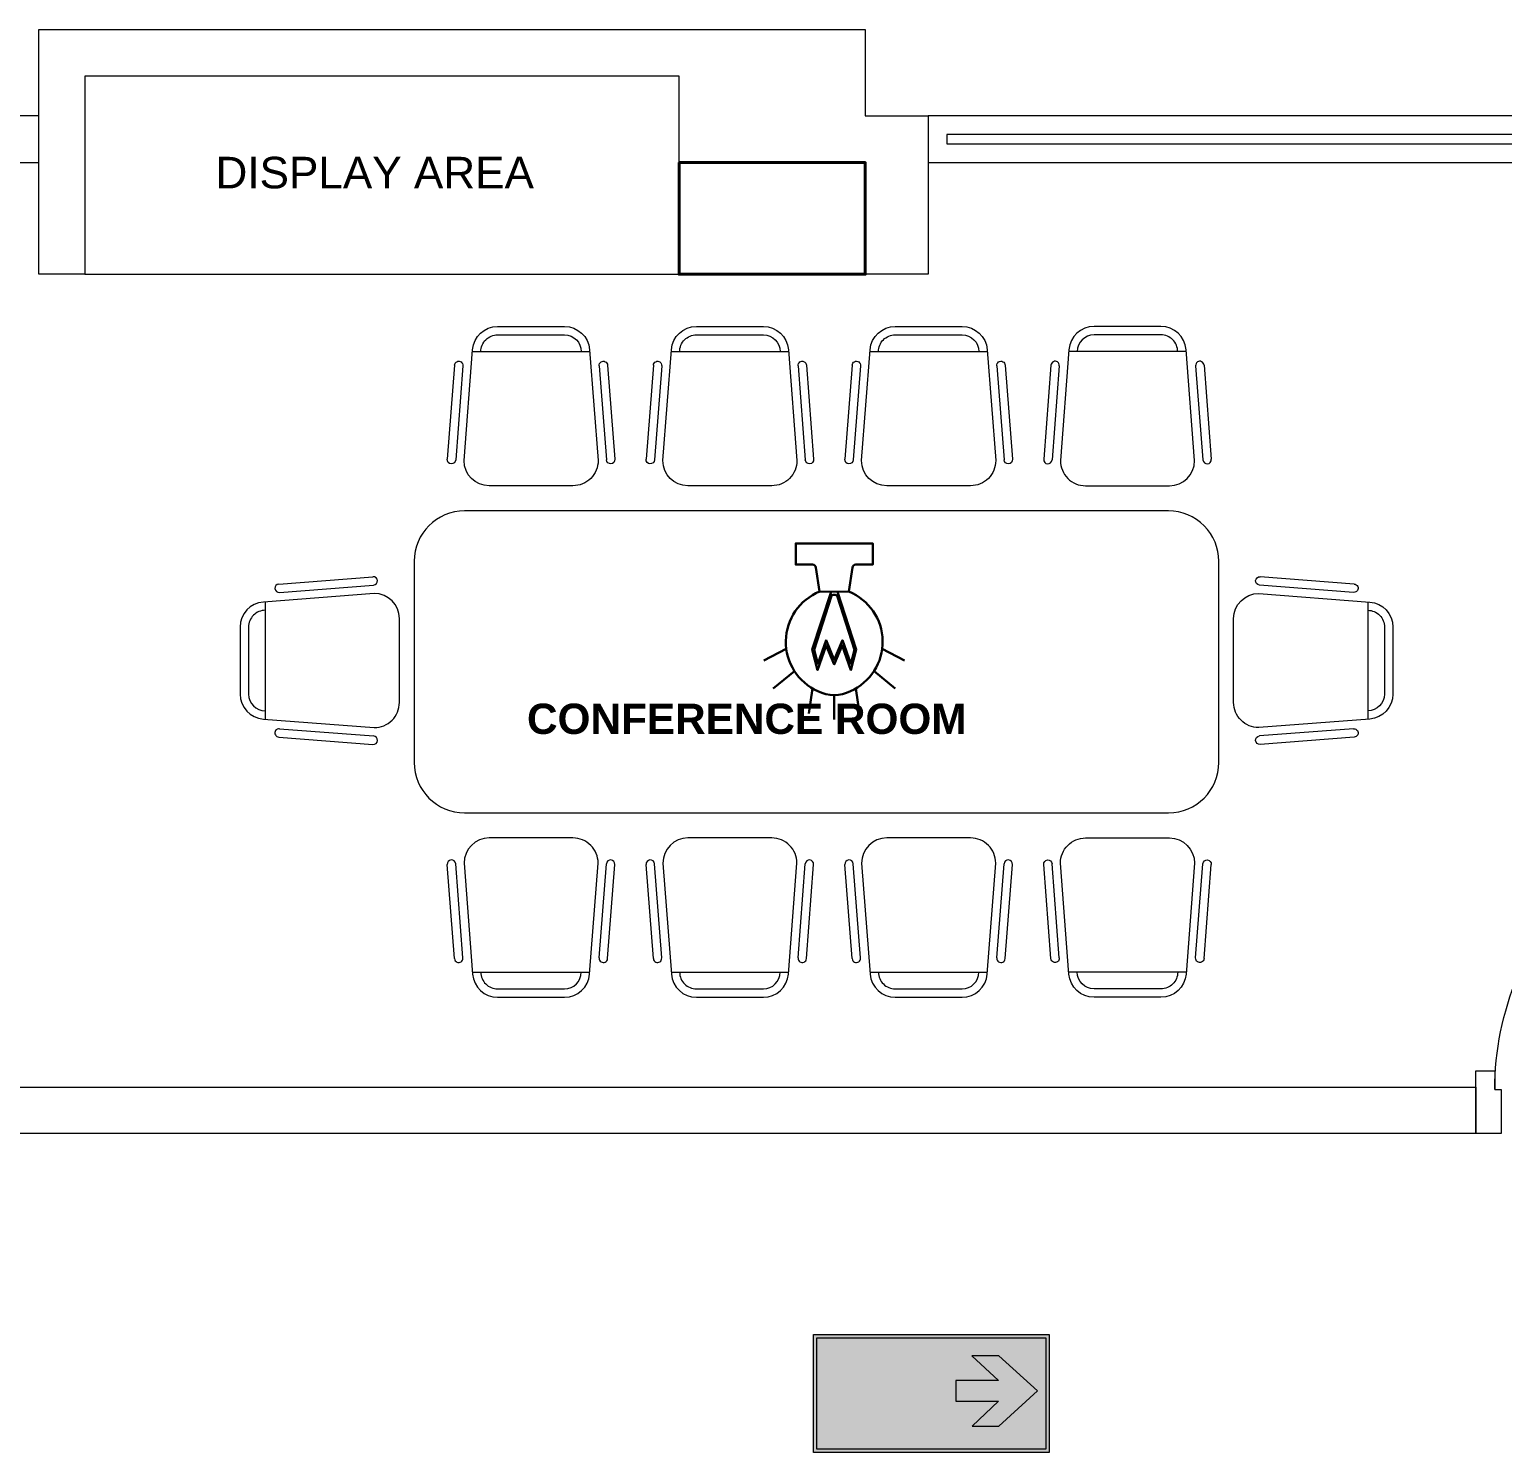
# Model space of a CAD drawing. Header units: inches. Extents: x -250485 to 735580, y -140410 to 288049.
# Drawn here: x 32239.7 to 32397.8, y 21713.9 to 21866.7 of the extents above; entities that cross this region are included whole.
import ezdxf

# ---------------------------------------------------------------- set-up
doc = ezdxf.new("R2010")
doc.units = ezdxf.units.IN
doc.header["$MEASUREMENT"] = 0
doc.layers.get('0').update_dxf_attribs({"lineweight": 0})
for name, color, linetype, lineweight in [('A column', 106, 'Continuous', 40), ('coloum', 220, 'Continuous', 0), ('DOOR', 222, 'Continuous', 0), ('Emergency Light', 251, 'Continuous', 15), ('FURNITURE', 144, 'Continuous', 0), ('LINK', 32, 'Continuous', 0), ('wall', 7, 'Continuous', 0)]:
    doc.layers.add(name, color=color, linetype=linetype, lineweight=lineweight)
doc.styles.get("Standard").update_dxf_attribs({"font": 'arialbd.ttf', "height": 24})
doc.styles.add('style1', font='arial.ttf')

# ---------------------------------------------------------------- blocks, each defined once
blk = doc.blocks.new('A$C03734933')
at = {"layer": 'FURNITURE', "color": 0, "lineweight": 13}
for p, q in [((-17.03120694733479, -0.5876725750058541), (-8.24493591500959, 6.468936023803963)), ((-16.40502009699139, -1.367345601638135), (-7.618749064666189, 5.689262997171227)), ((-6.992562214322787, 4.9095899705394), (-17.33817929991346, -3.399392328956308)), ((2.822721082394308, -4.127014137485275), (-2.822721082395219, 4.127014137485275)), ((-17.15825475530528, -3.254887671184405), (-9.254635724600119, -14.8105272561429)), ((-17.11042440387882, -6.867499841809603), (-12.60407738601589, -13.45609195143288)), ((-17.9358272313757, -7.432044058288738), (-13.42948021351276, -14.02063616791156)), ((-9.454544222224284, -14.92581398758875), (2.040145249340639, -8.296855269413298)), ((-7.222428073216177, -14.79293247142823), (2.539721085606288, -9.163125425784527)), ((-6.722852236950529, -15.65920262779991), (3.039296921871937, -10.0293955821553))]:
    blk.add_line(p, q, dxfattribs=at)
for centre, radius, start, end in [((-7.931842489837437, 6.079099510488049), 0.4999999999999063, 308.7693522286991, 128.7693522286991), ((-5.298929564885838, 2.433381488048325), 3, 34.37064687368724, 124.370646873651), ((-16.71811352216355, -0.9775090883217672), 0.4999999999999079, 128.7693522286991, 308.7693522286991), ((-15.45961874888417, -5.738411408851789), 3, 128.7693522286991, 214.3706468736872), ((-15.45961874888417, -5.738411408851789), 2, 124.370646873651, 214.3706468736872), ((0.34651259990369, -5.820646786922225), 3, 304.370646873651, 34.37064687368724), ((2.789509003739112, -9.596260503970369), 0.4999999999999063, 299.9719415186722, 119.9719415186721), ((-10.95327173102214, -12.32700351847461), 3, 214.3706468736872, 299.9719415186722), ((-10.95327173102214, -12.32700351847461), 2, 214.3706468736872, 304.370646873651), ((-6.972640155083353, -15.22606754961407), 0.4999999999999079, 119.9719415186721, 299.9719415186722)]:
    blk.add_arc(centre, radius, start, end, dxfattribs=at)
blk = doc.blocks.new('A$C2EF268AB')
at = {"layer": 'FURNITURE', "color": 0, "lineweight": 13}
blk.add_blockref('A$C03734933', (15.45961874888417, 5.738411408851789), dxfattribs=at)
blk = doc.blocks.new('55')
at = {"layer": 'FURNITURE', "lineweight": 13}
blk.add_lwpolyline([(-263.4098569552734, 2033.522342150049), (-179.4098569553316, 2033.522342150019, 0.4142135623730951), (-173.4098569553316, 2039.52234215002), (-173.4098569552734, 2063.522342150049, 0.4142135623736633), (-179.4098569552734, 2069.522342150049), (-263.4098569552734, 2069.522342150049, 0.4142135623730951), (-269.4098569552734, 2063.522342150049), (-269.4098569552734, 2039.522342150049, 0.4142135623729371)], format="xyb", close=True, dxfattribs=at)
at = {"layer": 'LINK', "lineweight": 13, "xscale": -1}
for p, rotation in [((-259.4564542863591, 2088.528609022273), 124.3706468749967), ((-235.7374807517554, 2088.528609022273), 124.3706468749967), ((-212.0185072171516, 2088.528609022273), 124.3706468749967), ((-155.6441878809564, 2055.672437727546), 34.3706468753408), ((-180.3172589790556, 2014.516075277796), 304.3706468749967)]:
    blk.add_blockref('A$C2EF268AB', p, dxfattribs=dict(at, rotation=rotation))
at = {"layer": 'LINK', "lineweight": 13}
for p, rotation in [((-180.3172589790556, 2088.528609022273), 235.6293531250034), ((-287.1755260295904, 2055.672437727546), 325.6293531246592), ((-259.4564542863591, 2014.516075277796), 55.62935312500333), ((-235.7374807517554, 2014.516075277796), 55.62935312500333), ((-212.0185072171516, 2014.516075277796), 55.62935312500333)]:
    blk.add_blockref('A$C2EF268AB', p, dxfattribs=dict(at, rotation=rotation))
blk = doc.blocks.new('A$C2D517346')
at = {"layer": 'DOOR'}
for p, q in [((2.251244509592652, 5.252903855754993), (2.251244509592652, 39.991895895364)), ((4.502489019185304, 7.504148365347646), (4.587138908733322, 39.9936212849716)), ((0, 7.504148365347646), (4.502489019185304, 7.504148365347646))]:
    blk.add_line(p, q, dxfattribs=at)
for points in [[(0, 7.504148365347646), (2.251244509592652, 7.504148365347646), (2.251244509592652, 5.252903855754993), (3.001659346104133, 5.252903855754993), (3.001659346104133, 0), (0, 0)], [(40, 7.504148365347646), (37.74875549040735, 7.504148365347646), (37.74875549040735, 5.252903855754993), (36.99834065389587, 5.252903855754993), (36.99834065389587, 0), (40, 0)]]:
    blk.add_lwpolyline(points, close=True, dxfattribs=at)
blk.add_arc((3.001659346104133, 5.252903855754993), 34.74709614430321, 0, 91.2374831492882, dxfattribs=at)
blk = doc.blocks.new('A$C16DB04AD')
at = {"layer": 'Emergency Light', "color": 154, "lineweight": 30}
for p, q in [((-6.537825528983376, -14.3932823043433), (-9.586205916086328, -15.97797261748929)), ((6.53782552893972, -14.3932823043433), (9.58620591602812, -15.97797261748929)), ((-5.430884954985231, -17.39914926863275), (-8.325307155027986, -19.7678718053503)), ((5.430884954927024, -17.39914926863275), (8.32530715498433, -19.7678718053503)), ((-2.947855078673456, -19.77826723671751), (-3.460393636632944, -23.21708098362433)), ((2.9478550786298, -19.77826723671751), (3.460393636589288, -23.21708098362433)), ((-2.91038304567337e-11, -20.70360844238894), (-2.91038304567337e-11, -24))]:
    blk.add_line(p, q, dxfattribs=at)
blk.add_lwpolyline([(-1.99680266190262, -6.567560826137196), (-2.489697232274921, -3.279178763215896, 0.3712780056704896), (-2.944603238065611, -2.887376694125123), (-5.249217542688712, -2.887376694125123), (-5.249217542688712, 0), (5.249217542688712, 0), (5.249217542688712, -2.887376694125123), (2.944603238065611, -2.887376694125123, 0.3712780056704896), (2.489697232274921, -3.279178763215896), (1.99680266190262, -6.567560826137196)], format="xyb", dxfattribs=at)
at = {"layer": 'Emergency Light', "color": 1, "lineweight": 30}
blk.add_lwpolyline([(-0.4329040910961339, -6.573705076996703), (-3.010552231469774, -14.48153607931454), (-2.28318827264593, -17.27446631714702), (-1.096346872873255, -13.9076215242967), (0, -16.50271311466349), (1.096346872873255, -13.9076215242967), (2.283188272660482, -17.27446631714702), (3.010552231469774, -14.48153607931454), (0.4273372012394248, -6.573705076996703)], dxfattribs=at)
blk.add_lwpolyline([(0.4273372012394248, -7.282025628781412, 0.6903614861504281), (-0.4329040910961339, -7.282025628781412), (-2.747414040059084, -14.4957025636686), (-2.247088542950223, -16.41685110662365), (-1.117494048405206, -13.21240496687824), (0, -15.85755266516935), (1.117494048405206, -13.21240496687824), (2.247088542950223, -16.41685110662365), (2.747414040073636, -14.4957025636686), (0.4273372012394248, -7.282025628781412)], format="xyb", dxfattribs=at)
at = {"layer": 'Emergency Light', "color": 154, "lineweight": 30}
blk.add_lwpolyline([(-2.021739374991739, -6.577722929127049), (1.99680266190262, -6.567560826137196)], dxfattribs=at)
for centre, radius, start, end in [((0.7757337109651417, -13.40674541570479), 7.379797001880024, 112.0671366794404, 245.9766584055333), ((-0.7757337109651417, -13.40674541570479), 7.379797001880024, 294.0233415944667, 67.93286331978692), ((-2.91038304567337e-11, -15.96131014602724), 4.742298296318141, 241.9689034068913, 298.0310965931087)]:
    blk.add_arc(centre, radius, start, end, dxfattribs=at)
blk = doc.blocks.new('TV')
h = blk.add_hatch(color=255)
h.dxf.hatch_style = 1
h.paths.add_polyline_path([(-39214.09752371933, 44792.02226556549), (-39355.43260178989, 44792.02226556549), (-39355.43260178989, 44721.35472653022), (-39214.09752371933, 44721.35472653022)])
at = {"true_color": 0x00823c}
h = blk.add_hatch(color=116, dxfattribs=at)
h.dxf.hatch_style = 1
h.paths.add_polyline_path([(-39216.09446873587, 44790.02532054895), (-39353.43565677335, 44790.02532054895), (-39353.43565677335, 44723.35167154676), (-39216.09446873587, 44723.35167154676)])
h = blk.add_hatch(color=7)
h.dxf.hatch_style = 1
h.paths.add_polyline_path([(-39299.48937832614, 44764.50807087438), (-39299.48037293712, 44752.05361785125), (-39325.14348031431, 44752.06712593479), (-39309.25572272497, 44737.16320709655), (-39325.28756653875, 44737.15195036027), (-39348.44492441944, 44758.31911726618), (-39325.31233135856, 44779.36471142023), (-39309.17467422374, 44779.38497354554), (-39325.14348031431, 44764.48330605456)])
h = blk.add_hatch(color=7)
h.dxf.hatch_style = 1
edge = h.paths.add_edge_path()
edge.add_line((-39281.56887870257, 44787.3598916077), (-39281.5777563763, 44762.26862643366))
edge.add_line((-39281.5777563763, 44762.26862643365), (-39275.22509325473, 44762.2535817412))
edge.add_line((-39275.22509325472, 44762.25358174121), (-39270.10095116873, 44768.84651616378))
edge.add_arc((-39265.30688658024, 44765.00578479077), 6.142822865613082, 450.8447529258195, 501.3002810123936, ccw=False)
edge.add_line((-39265.39745135889, 44771.14794001342), (-39253.91832419514, 44771.14794001342))
edge.add_arc((-39254.32685174044, 44758.00025215698), 13.15403324937041, 436.4591664838054, 448.22026687889456, ccw=False)
edge.add_arc((-39252.36031456495, 44766.83734607761), 4.105151745158206, 397.36724743215404, 434.26418963239394, ccw=False)
edge.add_line((-39249.0976972216, 44769.32885143014), (-39244.90793997719, 44762.3541776294))
edge.add_arc((-39246.80066585716, 44761.10760209859), 2.266354299456262, 210.729981930687, 393.36945482454, ccw=False)
edge.add_line((-39248.74879000689, 44759.94951138198), (-39252.53581505697, 44766.31310277264))
edge.add_arc((-39253.31482502951, 44765.83029455123), 0.9164934893372705, 391.789457232346, 448.7110226717414)
edge.add_line((-39253.29420850778, 44766.7465561269), (-39258.08282412243, 44766.7465561269))
edge.add_line((-39258.08282412243, 44766.7465561269), (-39254.24427705004, 44759.16176721964))
edge.add_line((-39254.24427705004, 44759.16176721964), (-39253.22818217762, 44755.03985835888))
edge.add_line((-39253.22818217761, 44755.03985835888), (-39252.48372349542, 44746.0499207976))
edge.add_arc((-39251.83585897721, 44745.9634183813), 0.653613878371987, 532.3948879559485, 625.8979717152142)
edge.add_line((-39251.88261377794, 44745.31147889746), (-39244.4117076297, 44745.31020830906))
edge.add_arc((-39244.25008806474, 44726.89778106575), 18.41313655719135, 438.6405796484934, 450.5029147444431, ccw=False)
edge.add_arc((-39241.66244153447, 44739.0627623867), 5.978446100355284, 368.58577458372224, 439.99110428515894, ccw=False)
edge.add_line((-39235.75099302629, 44739.95528370859), (-39254.77784634983, 44739.98366561488))
edge.add_arc((-39254.95358047848, 44743.0524874133), 3.073849331776222, 195.9243380056432, 273.27742704906575, ccw=False)
edge.add_line((-39257.90947038367, 44742.20912237796), (-39258.93158203815, 44752.53380089641))
edge.add_line((-39258.93158203815, 44752.53380089641), (-39268.74834303719, 44733.65100530256))
edge.add_arc((-39271.40620312939, 44735.02505159142), 2.992026649896997, 269.86886229427677, 332.6621823704491, ccw=False)
edge.add_line((-39271.41305122835, 44732.03303277843), (-39276.08909948017, 44732.03528412569))
edge.add_line((-39276.08909948016, 44732.03528412569), (-39264.49691245628, 44755.67217897202))
edge.add_line((-39264.49691245629, 44755.67217897202), (-39268.13062493504, 44763.48447030332))
edge.add_line((-39268.13062493503, 44763.48447030334), (-39272.00998739745, 44758.54825756775))
edge.add_arc((-39273.82122141514, 44760.19067500587), 2.445016095634157, 270.4455327933086, 317.7984251281515, ccw=False)
edge.add_line((-39273.80220912694, 44757.74573283052), (-39281.5793556717, 44757.74848450402))
edge.add_line((-39281.5793556717, 44757.74848450402), (-39281.58914082788, 44730.0923714433))
edge.add_line((-39281.58914082788, 44730.09237144331), (-39277.37023450116, 44725.87559803182))
edge.add_line((-39277.37023450115, 44725.87559803182), (-39270.00747621599, 44725.87559803182))
edge.add_line((-39270.00747621601, 44725.87559803182), (-39275.09625534004, 44730.72274867513))
edge.add_line((-39275.09625534003, 44730.72274867513), (-39270.11820377428, 44730.72142676166))
edge.add_arc((-39273.11955241013, 44722.03799617719), 9.187494780908388, 402.12541248889875, 430.9327578233681, ccw=False)
edge.add_line((-39266.30538586515, 44728.20056014411), (-39263.8867410202, 44725.87559803182))
edge.add_line((-39263.88674102021, 44725.87559803182), (-39237.30514029189, 44725.87559803182))
edge.add_line((-39237.30514029189, 44725.87559803182), (-39241.47013271648, 44730.0405904564))
edge.add_line((-39241.47013271647, 44730.0405904564), (-39241.47013271647, 44738.70827739405))
edge.add_line((-39241.47013271647, 44738.70827739405), (-39233.77176810897, 44738.65248748953))
edge.add_arc((-39264.83271212356, 44726.94453010118), 33.19425416068244, 380.6531828263085, 389.0926634476354)
edge.add_arc((-39241.519468704, 44739.34393680179), 6.811861026646437, 393.3055587986269, 450.2478039045531)
edge.add_line((-39241.54892987046, 44746.15573411866), (-39241.54892987046, 44787.3598916077))
edge.add_line((-39241.54892987046, 44787.3598916077), (-39281.56887870256, 44787.3598916077))
edge = h.paths.add_edge_path(flags=16)
edge.add_arc((-39267.05894563422, 44776.91138899013), 4.761599548305141, 180, 540, ccw=False)
at = {"color": 255}
for points in [[(-39214.09752371933, 44792.0222655655), (-39355.43260178989, 44792.0222655655), (-39355.43260178989, 44721.35472653023), (-39214.09752371933, 44721.35472653023)], [(-39299.48937832614, 44764.50807087437), (-39299.48037293712, 44752.05361785124), (-39325.14348031431, 44752.06712593477), (-39309.25572272497, 44737.16320709654), (-39325.28756653875, 44737.15195036026), (-39348.44492441944, 44758.31911726617), (-39325.31233135856, 44779.36471142023), (-39309.17467422374, 44779.38497354554), (-39325.14348031431, 44764.48330605456), (-39299.48937832614, 44764.50807087437)]]:
    blk.add_lwpolyline(points, close=True, dxfattribs=at)
at = {"color": 116, "true_color": 0x00823c}
blk.add_lwpolyline([(-39216.09446873587, 44790.02532054896), (-39353.43565677335, 44790.02532054896), (-39353.43565677335, 44723.35167154676), (-39216.09446873587, 44723.35167154676)], close=True, dxfattribs=at)

msp = doc.modelspace()

# ---------------------------------------------------------------- linework, layer by layer
at = {"layer": 'A column', "color": 7}
msp.add_lwpolyline([(32309.40664188829, 21852.42519178367), (32329.4066418883, 21852.42519178367), (32329.4066418883, 21840.42519178367), (32309.40664188829, 21840.42519178367), (32309.40664188829, 21852.42519178367)], dxfattribs=at)
at = {"layer": 'coloum', "color": 7, "ltscale": 30}
for p, q in [((32240.65664188829, 21840.42519178366), (32240.65664188829, 21866.70950496208)), ((32240.65664188829, 21866.70950496208), (32329.4066418883, 21866.70950496208)), ((32329.4066418883, 21866.70950496208), (32329.4066418883, 21857.42519178367)), ((32309.40664188829, 21861.70950496208), (32245.62013872167, 21861.70950496208)), ((32245.62013872167, 21861.70950496208), (32245.62013872167, 21840.42519178366)), ((32309.40664188829, 21853.16967395489), (32309.40664188829, 21861.70950496208)), ((32329.4066418883, 21857.42519178367), (32336.1566418883, 21857.42519178367)), ((32336.1566418883, 21857.42519178367), (32336.1566418883, 21840.42519178366)), ((32309.40664188829, 21852.42519178367), (32309.40664188829, 21853.16967395489)), ((32329.4066418883, 21852.42519178367), (32309.40664188829, 21852.42519178367)), ((32329.4066418883, 21840.42519178367), (32329.4066418883, 21852.42519178367)), ((32245.62013872167, 21840.42519178366), (32240.65664188829, 21840.42519178366)), ((32336.1566418883, 21840.42519178367), (32329.4066418883, 21840.42519178367)), ((32219.39609673026, 21753.17519178368), (32394.97403827948, 21753.1751917838)), ((32394.97403827948, 21753.1751917838), (32394.97403827948, 21748.17519178383)), ((32394.97403827948, 21748.17519178383), (32214.39609673027, 21748.17519178368))]:
    msp.add_line(p, q, dxfattribs=at)
for points in [[(32245.62013872167, 21840.42519178366), (32309.40664188829, 21840.42519178366), (32309.40664188829, 21861.70950496208), (32245.62013872167, 21861.70950496208)], [(32338.1566418883, 21855.42519178367), (32338.1566418883, 21854.42519178367), (32478.1566418883, 21854.42519178367), (32478.1566418883, 21855.42519178367)]]:
    msp.add_lwpolyline(points, close=True, dxfattribs=at)
for points in [[(32138.0787003391, 21857.42519178367), (32138.0787003391, 21852.42519178367), (32240.65664188829, 21852.42519178368), (32240.65664188829, 21857.42519178367), (32119.5787003391, 21857.42519178367)], [(32336.1566418883, 21857.42519178367), (32336.1566418883, 21852.42519178367), (32480.1566418883, 21852.42519178368), (32480.1566418883, 21857.42519178367), (32336.1566418883, 21857.42519178367)]]:
    msp.add_lwpolyline(points, dxfattribs=at)

# ---------------------------------------------------------------- block references
at = {"layer": 'coloum', "color": 7, "xscale": 0.9, "yscale": 0.9, "zscale": 0.9}
msp.add_blockref('55', (32523.43778277443, 19952.45019579869), dxfattribs=at)
at = {"layer": 'coloum', "color": 7, "ltscale": 30, "xscale": -0.9000000000014551, "yscale": 0.9000000000014551, "zscale": 0.9}
msp.add_blockref('A$C2D517346', (32430.97403827948, 21748.17519178368), dxfattribs=at)
at = {"layer": 'Emergency Light', "lineweight": 30, "xscale": 0.7868064756185049, "yscale": 0.7868064756185049, "zscale": 0.7868064756213451}
msp.add_blockref('A$C16DB04AD', (32326.07071268119, 21811.52901876049), dxfattribs=at)
at = {"layer": 'wall', "color": 1, "lineweight": 53, "xscale": -0.1790904825757025, "yscale": 0.1790904825829784, "zscale": 0.1790904825840551}
msp.add_blockref('TV', (25300.96250899465, 13704.7745146788), dxfattribs=at)

# ---------------------------------------------------------------- texts
at = {"layer": 'coloum', "color": 7, "ltscale": 30}
msp.add_text('CONFERENCE ROOM', height=3.252479999999999, dxfattribs=at).set_placement((32293.08173530026, 21791.08424418434))
at = {"layer": 'coloum', "color": 7, "ltscale": 30, "insert": (32276.72954211458, 21849.60258635434), "char_height": 3.388, "width": 95.22649011534745, "attachment_point": 8, "style": 'style1'}
msp.add_mtext('DISPLAY AREA', dxfattribs=at)

doc.saveas('drawing.dxf')
